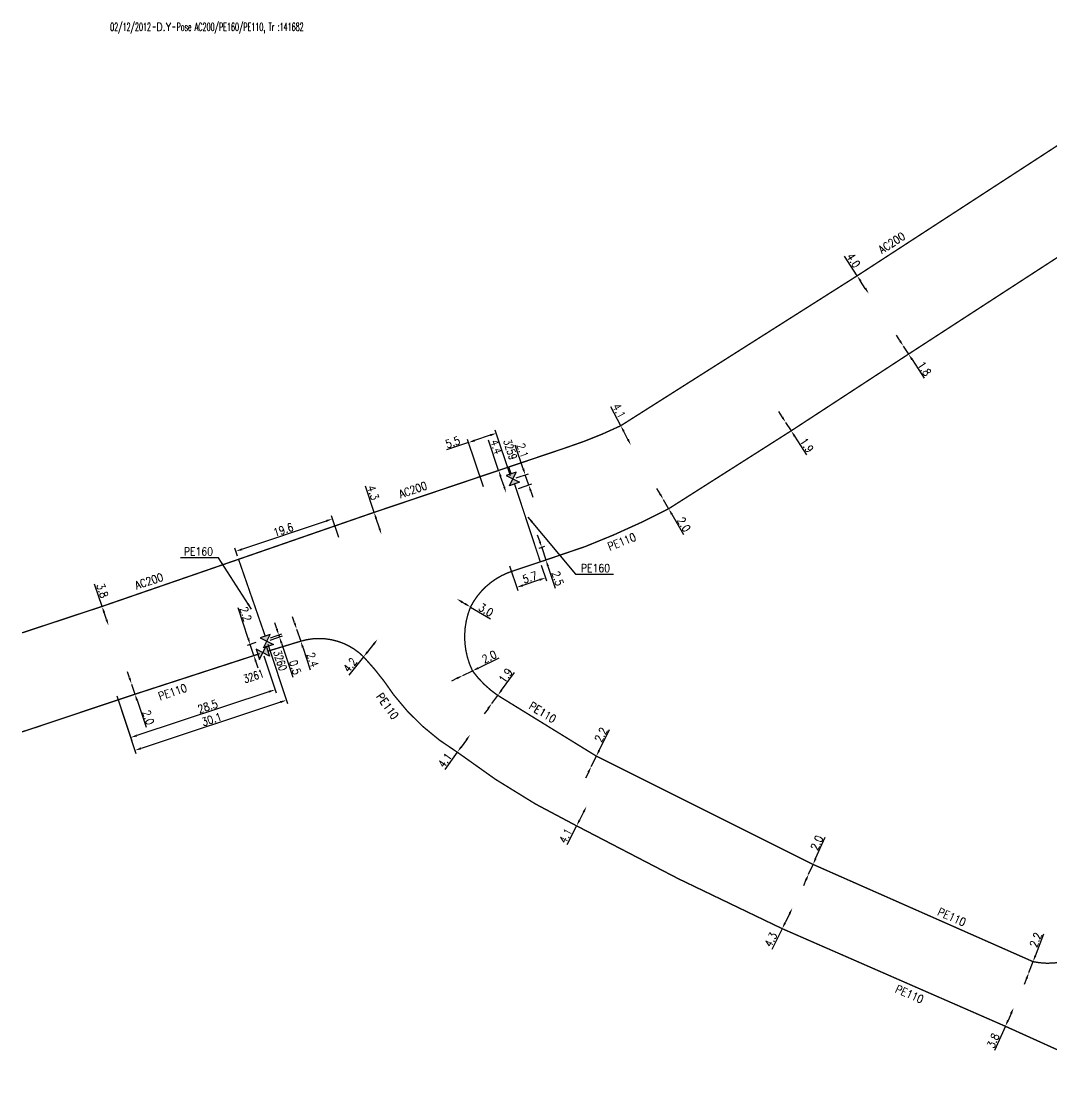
# Model space of a CAD drawing. Header units: millimetres. Extents: x 133000 to 134000, y 130000 to 131000.
# Drawn here: x 132999.9 to 133192.9, y 130784.9 to 130985.4 of the extents above; entities that cross this region are included whole.
import ezdxf
from ezdxf.enums import TextEntityAlignment as Align

# ---------------------------------------------------------------- set-up
doc = ezdxf.new("R2010")
doc.units = ezdxf.units.MM
doc.header["$PDMODE"] = 34
doc.layers.get('0').update_dxf_attribs({"linetype": 'CONTINUOUS'})
doc.layers.get('Defpoints').update_dxf_attribs({"linetype": 'CONTINUOUS'})
for name, color, linetype in [('G_120', 4, 'CONTINUOUS'), ('G_300', 7, 'CONTINUOUS'), ('G_910', 7, 'CONTINUOUS')]:
    doc.layers.add(name, color=color, linetype=linetype)
doc.styles.add('G_ROMANS', font='ROMANS.SHX', dxfattribs={"width": 0.75})
doc.styles.get("Standard").update_dxf_attribs({"font": 'romans.shx', "width": 0.85})
doc.linetypes.add('G_typB_AP', pattern='A,5,-0.3,["o",Standard,S=1.5,R=0,X=0,Y=-0.5],-1.65', length=6.95)
doc.linetypes.add('G_typB_PE', pattern='A,5,-0.3,["o",Standard,S=1.5,R=0,X=0,Y=-0.5],-1.65', length=6.95)
doc.dimstyles.get("Standard").update_dxf_attribs({"dimtxt": 1.5, "dimasz": 1.2, "dimexe": 0.625, "dimexo": 0.625, "dimgap": 0.25, "dimtad": 1, "dimdec": 1, "dimzin": 0, "dimdsep": 46, "dimtxsty": 'Standard', "dimcen": -0.5, "dimadec": 0, "dimazin": 0, "dimtfac": 1, "dimtdec": 1, "dimtmove": 0, "dimatfit": 3, "dimfxl": 0, "dimtolj": 1, "dimtzin": 0, "dimarcsym": 0})

# ---------------------------------------------------------------- blocks, each defined once
blk = doc.blocks.new('*D36')
at = {"layer": 'Defpoints', "color": 0, "linetype": 'Continuous', "transparency": 16777216}
for p in [(133189.46, 130809.24), (133188.67, 130807.19), (133188.67, 130807.19)]:
    blk.add_point(p, dxfattribs=at)
at = {"layer": 'G_120', "color": 0, "linetype": 'Continuous', "lineweight": -2, "transparency": 16777216}
for p, q in [((133189.89, 130810.36), (133191.46, 130814.44)), ((133188.67, 130807.19), (133189.46, 130809.24)), ((133188.24, 130806.07), (133187.81, 130804.95))]:
    blk.add_line(p, q, dxfattribs=at)
at = {"layer": 'G_120', "color": 0, "linetype": 'Continuous', "transparency": 16777216}
for points in [[(133189.71, 130810.43), (133190.08, 130810.29), (133189.46, 130809.24)], [(133188.06, 130806.14), (133188.43, 130806), (133188.67, 130807.19)]]:
    blk.add_solid(points, dxfattribs=at)
at = {"layer": 'G_120', "color": 0, "linetype": 'Continuous', "transparency": 16777216, "insert": (133189.96, 130813.32), "char_height": 1.5, "attachment_point": 5, "rotation": 68.9928}
blk.add_mtext('\\A1;2.2', dxfattribs=at)
blk = doc.blocks.new('*D38')
at = {"layer": 'Defpoints', "color": 0, "linetype": 'Continuous', "transparency": 16777216}
for p in [(133185.83, 130800.6), (133185.83, 130800.6), (133184.28, 130797.13)]:
    blk.add_point(p, dxfattribs=at)
at = {"layer": 'G_120', "color": 0, "linetype": 'Continuous', "lineweight": -2, "transparency": 16777216}
for p, q in [((133185.34, 130799.5), (133184.77, 130798.23)), ((133184.28, 130797.13), (133182.25, 130792.59))]:
    blk.add_line(p, q, dxfattribs=at)
at = {"layer": 'G_120', "color": 0, "linetype": 'Continuous', "transparency": 16777216}
for points in [[(133185.15, 130799.59), (133185.52, 130799.42), (133185.83, 130800.6)], [(133184.58, 130798.31), (133184.95, 130798.15), (133184.28, 130797.13)]]:
    blk.add_solid(points, dxfattribs=at)
at = {"layer": 'G_120', "color": 0, "linetype": 'Continuous', "transparency": 16777216, "insert": (133181.98, 130794.44), "char_height": 1.5, "attachment_point": 5, "rotation": 65.9313}
blk.add_mtext('\\A1;3.8', dxfattribs=at)
blk = doc.blocks.new('*D39')
at = {"layer": 'Defpoints', "color": 0, "linetype": 'Continuous', "transparency": 16777216}
for p in [(133147.41, 130825.64), (133147.41, 130825.64), (133148.23, 130827.46)]:
    blk.add_point(p, dxfattribs=at)
at = {"layer": 'G_120', "color": 0, "linetype": 'Continuous', "lineweight": -2, "transparency": 16777216}
for p, q in [((133148.72, 130828.56), (133150.51, 130832.55)), ((133147.41, 130825.64), (133148.23, 130827.46)), ((133146.91, 130824.54), (133146.42, 130823.45))]:
    blk.add_line(p, q, dxfattribs=at)
at = {"layer": 'G_120', "color": 0, "linetype": 'Continuous', "transparency": 16777216}
for points in [[(133148.53, 130828.64), (133148.9, 130828.48), (133148.23, 130827.46)], [(133146.73, 130824.63), (133147.1, 130824.46), (133147.41, 130825.64)]]:
    blk.add_solid(points, dxfattribs=at)
at = {"layer": 'G_120', "color": 0, "linetype": 'Continuous', "transparency": 16777216, "insert": (133148.95, 130831.51), "char_height": 1.5, "attachment_point": 5, "rotation": 65.819}
blk.add_mtext('\\A1;2.0', dxfattribs=at)
blk = doc.blocks.new('*D40')
at = {"layer": 'Defpoints', "color": 0, "linetype": 'Continuous', "transparency": 16777216}
for p in [(133144.35, 130819.28), (133144.35, 130819.28), (133142.45, 130815.42)]:
    blk.add_point(p, dxfattribs=at)
at = {"layer": 'G_120', "color": 0, "linetype": 'Continuous', "lineweight": -2, "transparency": 16777216}
for p, q in [((133143.82, 130818.2), (133142.98, 130816.5)), ((133142.45, 130815.42), (133140.51, 130811.5))]:
    blk.add_line(p, q, dxfattribs=at)
at = {"layer": 'G_120', "color": 0, "linetype": 'Continuous', "transparency": 16777216}
for points in [[(133143.64, 130818.29), (133144, 130818.11), (133144.35, 130819.28)], [(133142.8, 130816.59), (133143.16, 130816.41), (133142.45, 130815.42)]]:
    blk.add_solid(points, dxfattribs=at)
at = {"layer": 'G_120', "color": 0, "linetype": 'Continuous', "transparency": 16777216, "insert": (133140.32, 130813.37), "char_height": 1.5, "attachment_point": 5, "rotation": 63.7233}
blk.add_mtext('\\A1;4.3', dxfattribs=at)
blk = doc.blocks.new('*D41')
at = {"layer": 'Defpoints', "color": 0, "linetype": 'Continuous', "transparency": 16777216}
for p in [(133107.62, 130847.75), (133106.65, 130845.78), (133106.65, 130845.78)]:
    blk.add_point(p, dxfattribs=at)
at = {"layer": 'G_120', "color": 0, "linetype": 'Continuous', "lineweight": -2, "transparency": 16777216}
for p, q in [((133108.15, 130848.83), (133110.09, 130852.75)), ((133106.65, 130845.78), (133107.62, 130847.75)), ((133106.12, 130844.7), (133105.59, 130843.62))]:
    blk.add_line(p, q, dxfattribs=at)
at = {"layer": 'G_120', "color": 0, "linetype": 'Continuous', "transparency": 16777216}
for points in [[(133107.97, 130848.91), (133108.33, 130848.74), (133107.62, 130847.75)], [(133105.94, 130844.79), (133106.3, 130844.61), (133106.65, 130845.78)]]:
    blk.add_solid(points, dxfattribs=at)
at = {"layer": 'G_120', "color": 0, "linetype": 'Continuous', "transparency": 16777216, "insert": (133108.49, 130851.77), "char_height": 1.5, "attachment_point": 5, "rotation": 63.7389}
blk.add_mtext('\\A1;2.2', dxfattribs=at)
blk = doc.blocks.new('*D42')
at = {"layer": 'Defpoints', "color": 0, "linetype": 'Continuous', "transparency": 16777216}
for p in [(133105.78, 130838.34), (133105.78, 130838.34), (133103.93, 130834.68)]:
    blk.add_point(p, dxfattribs=at)
at = {"layer": 'G_120', "color": 0, "linetype": 'Continuous', "lineweight": -2, "transparency": 16777216}
for p, q in [((133105.24, 130837.27), (133104.47, 130835.75)), ((133103.93, 130834.68), (133102.12, 130831.11))]:
    blk.add_line(p, q, dxfattribs=at)
at = {"layer": 'G_120', "color": 0, "linetype": 'Continuous', "transparency": 16777216}
for points in [[(133105.06, 130837.36), (133105.42, 130837.18), (133105.78, 130838.34)], [(133104.29, 130835.84), (133104.65, 130835.66), (133103.93, 130834.68)]]:
    blk.add_solid(points, dxfattribs=at)
at = {"layer": 'G_120', "color": 0, "linetype": 'Continuous', "transparency": 16777216, "insert": (133101.86, 130832.81), "char_height": 1.5, "attachment_point": 5, "rotation": 63.1127}
blk.add_mtext('\\A1;4.1', dxfattribs=at)
blk = doc.blocks.new('*D43')
at = {"layer": 'Defpoints', "color": 0, "linetype": 'Continuous', "transparency": 16777216}
for p in [(133083.99, 130851.79), (133083.99, 130851.79), (133081.57, 130848.48)]:
    blk.add_point(p, dxfattribs=at)
at = {"layer": 'G_120', "color": 0, "linetype": 'Continuous', "lineweight": -2, "transparency": 16777216}
for p, q in [((133083.28, 130850.82), (133082.28, 130849.45)), ((133081.57, 130848.48), (133079.21, 130845.24))]:
    blk.add_line(p, q, dxfattribs=at)
at = {"layer": 'G_120', "color": 0, "linetype": 'Continuous', "transparency": 16777216}
for points in [[(133083.12, 130850.94), (133083.44, 130850.7), (133083.99, 130851.79)], [(133082.12, 130849.56), (133082.44, 130849.33), (133081.57, 130848.48)]]:
    blk.add_solid(points, dxfattribs=at)
at = {"layer": 'G_120', "color": 0, "linetype": 'Continuous', "transparency": 16777216, "insert": (133079.23, 130846.96), "char_height": 1.5, "attachment_point": 5, "rotation": 53.9509}
blk.add_mtext('\\A1;4.1', dxfattribs=at)
blk = doc.blocks.new('*D44')
at = {"layer": 'Defpoints', "color": 0, "linetype": 'Continuous', "transparency": 16777216}
for p in [(133088.02, 130857.6), (133088.02, 130857.6), (133089.15, 130859.13)]:
    blk.add_point(p, dxfattribs=at)
at = {"layer": 'G_120', "color": 0, "linetype": 'Continuous', "lineweight": -2, "transparency": 16777216}
for p, q in [((133089.85, 130860.1), (133092.29, 130863.43)), ((133088.02, 130857.6), (133089.15, 130859.13)), ((133087.32, 130856.63), (133086.61, 130855.66))]:
    blk.add_line(p, q, dxfattribs=at)
at = {"layer": 'G_120', "color": 0, "linetype": 'Continuous', "transparency": 16777216}
for points in [[(133089.69, 130860.22), (133090.01, 130859.98), (133089.15, 130859.13)], [(133087.16, 130856.75), (133087.48, 130856.51), (133088.02, 130857.6)]]:
    blk.add_solid(points, dxfattribs=at)
at = {"layer": 'G_120', "color": 0, "linetype": 'Continuous', "transparency": 16777216, "insert": (133090.62, 130862.84), "char_height": 1.5, "attachment_point": 5, "rotation": 53.85}
blk.add_mtext('\\A1;1.9', dxfattribs=at)
blk = doc.blocks.new('*D45')
at = {"layer": 'Defpoints', "color": 0, "linetype": 'Continuous', "transparency": 16777216}
for p in [(133084.41, 130863.73), (133082.61, 130862.86), (133082.61, 130862.86)]:
    blk.add_point(p, dxfattribs=at)
at = {"layer": 'G_120', "color": 0, "linetype": 'Continuous', "lineweight": -2, "transparency": 16777216}
for p, q in [((133085.49, 130864.25), (133089.42, 130866.16)), ((133082.61, 130862.86), (133084.41, 130863.73)), ((133081.53, 130862.33), (133080.45, 130861.81))]:
    blk.add_line(p, q, dxfattribs=at)
at = {"layer": 'G_120', "color": 0, "linetype": 'Continuous', "transparency": 16777216}
for points in [[(133085.4, 130864.43), (133085.57, 130864.07), (133084.41, 130863.73)], [(133081.44, 130862.51), (133081.61, 130862.15), (133082.61, 130862.86)]]:
    blk.add_solid(points, dxfattribs=at)
at = {"layer": 'G_120', "color": 0, "linetype": 'Continuous', "transparency": 16777216, "insert": (133087.56, 130866.37), "char_height": 1.5, "attachment_point": 5, "rotation": 25.8434}
blk.add_mtext('\\A1;2.0', dxfattribs=at)
blk = doc.blocks.new('*D46')
at = {"layer": 'Defpoints', "color": 0, "linetype": 'Continuous', "transparency": 16777216}
for p in [(133081.46, 130877.22), (133081.46, 130877.22), (133084.04, 130875.69)]:
    blk.add_point(p, dxfattribs=at)
at = {"layer": 'G_120', "color": 0, "linetype": 'Continuous', "lineweight": -2, "transparency": 16777216}
for p, q in [((133082.49, 130876.61), (133083.01, 130876.3)), ((133084.04, 130875.69), (133087.8, 130873.46))]:
    blk.add_line(p, q, dxfattribs=at)
at = {"layer": 'G_120', "color": 0, "linetype": 'Continuous', "transparency": 16777216}
for points in [[(133082.59, 130876.78), (133082.39, 130876.43), (133081.46, 130877.22)], [(133083.11, 130876.47), (133082.9, 130876.13), (133084.04, 130875.69)]]:
    blk.add_solid(points, dxfattribs=at)
at = {"layer": 'G_120', "color": 0, "linetype": 'Continuous', "transparency": 16777216, "insert": (133086.94, 130875.13), "char_height": 1.5, "attachment_point": 5, "rotation": 329.3112}
blk.add_mtext('\\A1;3.0', dxfattribs=at)
blk = doc.blocks.new('*D47')
at = {"layer": 'Defpoints', "color": 0, "linetype": 'Continuous', "transparency": 16777216}
for p in [(133066.62, 130869.64), (133066.62, 130869.64), (133064, 130866.36)]:
    blk.add_point(p, dxfattribs=at)
at = {"layer": 'G_120', "color": 0, "linetype": 'Continuous', "lineweight": -2, "transparency": 16777216}
for p, q in [((133065.87, 130868.7), (133064.75, 130867.3)), ((133064, 130866.36), (133061.26, 130862.95))]:
    blk.add_line(p, q, dxfattribs=at)
at = {"layer": 'G_120', "color": 0, "linetype": 'Continuous', "transparency": 16777216}
for points in [[(133065.72, 130868.83), (133066.03, 130868.58), (133066.62, 130869.64)], [(133064.59, 130867.43), (133064.9, 130867.17), (133064, 130866.36)]]:
    blk.add_solid(points, dxfattribs=at)
at = {"layer": 'G_120', "color": 0, "linetype": 'Continuous', "transparency": 16777216, "insert": (133061.47, 130864.82), "char_height": 1.5, "attachment_point": 5, "rotation": 51.2815}
blk.add_mtext('\\A1;4.2', dxfattribs=at)
blk = doc.blocks.new('*D48')
at = {"layer": 'Defpoints', "color": 0, "linetype": 'Continuous', "transparency": 16777216}
for p in [(133091.16, 130883.99), (133097.12, 130884.15), (133092.7, 130879.36)]:
    blk.add_point(p, dxfattribs=at)
at = {"layer": 'G_120', "color": 0, "linetype": 'Continuous', "lineweight": -2, "transparency": 16777216}
for p, q in [((133091.36, 130883.4), (133092.9, 130878.77)), ((133097.31, 130883.56), (133098.31, 130880.57)), ((133096.97, 130880.78), (133093.84, 130879.74))]:
    blk.add_line(p, q, dxfattribs=at)
at = {"layer": 'G_120', "color": 0, "linetype": 'Continuous', "transparency": 16777216}
for points in [[(133093.78, 130879.93), (133093.91, 130879.55), (133092.7, 130879.36)], [(133096.91, 130880.97), (133097.04, 130880.59), (133098.11, 130881.16)]]:
    blk.add_solid(points, dxfattribs=at)
at = {"layer": 'G_120', "color": 0, "linetype": 'Continuous', "transparency": 16777216, "insert": (133095.16, 130881.23), "char_height": 1.5, "attachment_point": 5, "rotation": 18.432}
blk.add_mtext('\\A1;5.7', dxfattribs=at)
blk = doc.blocks.new('*D49')
at = {"layer": 'Defpoints', "color": 0, "linetype": 'Continuous', "transparency": 16777216}
for p in [(133096.33, 130886.52), (133097.38, 130886.87), (133097.12, 130884.15)]:
    blk.add_point(p, dxfattribs=at)
at = {"layer": 'G_120', "color": 0, "linetype": 'Continuous', "lineweight": -2, "transparency": 16777216}
for p, q in [((133097, 130888.01), (133096.62, 130889.15)), ((133096.92, 130886.72), (133097.97, 130887.07)), ((133097.38, 130886.87), (133098.17, 130884.5)), ((133097.71, 130884.35), (133098.76, 130884.7)), ((133098.55, 130883.36), (133099.93, 130879.22))]:
    blk.add_line(p, q, dxfattribs=at)
at = {"layer": 'G_120', "color": 0, "linetype": 'Continuous', "transparency": 16777216}
for points in [[(133097.19, 130888.08), (133096.81, 130887.95), (133097.38, 130886.87)], [(133098.74, 130883.43), (133098.36, 130883.3), (133098.17, 130884.5)]]:
    blk.add_solid(points, dxfattribs=at)
at = {"layer": 'G_120', "color": 0, "linetype": 'Continuous', "transparency": 16777216, "insert": (133100.38, 130881.04), "char_height": 1.5, "attachment_point": 5, "rotation": 288.432}
blk.add_mtext('\\A1;2.5', dxfattribs=at)
blk = doc.blocks.new('*D50')
at = {"layer": 'Defpoints', "color": 0, "linetype": 'Continuous', "transparency": 16777216}
for p in [(133083.67, 130906.5), (133091.76, 130899.68), (133086.66, 130897.6)]:
    blk.add_point(p, dxfattribs=at)
at = {"layer": 'G_300', "color": 0, "linetype": 'Continuous', "lineweight": -2, "transparency": 16777216}
for p, q in [((133087.74, 130907.87), (133084.81, 130906.89)), ((133091.56, 130900.28), (133088.68, 130908.85)), ((133083.67, 130906.5), (133079.52, 130905.11)), ((133086.46, 130898.2), (133083.47, 130907.1))]:
    blk.add_line(p, q, dxfattribs=at)
at = {"layer": 'G_300', "color": 0, "linetype": 'Continuous', "transparency": 16777216}
for points in [[(133087.68, 130908.06), (133087.81, 130907.68), (133088.88, 130908.26)], [(133084.74, 130907.08), (133084.87, 130906.7), (133083.67, 130906.5)]]:
    blk.add_solid(points, dxfattribs=at)
at = {"layer": 'G_300', "color": 0, "linetype": 'Continuous', "transparency": 16777216, "insert": (133080.71, 130906.56), "char_height": 1.5, "attachment_point": 5, "rotation": 18.5803}
blk.add_mtext('\\A1;5.5', dxfattribs=at)
blk = doc.blocks.new('*D51')
at = {"layer": 'Defpoints', "color": 0, "linetype": 'Continuous', "transparency": 16777216}
for p in [(133091.2, 130901.92), (133090.71, 130897.11), (133090.71, 130897.11)]:
    blk.add_point(p, dxfattribs=at)
at = {"layer": 'G_120', "color": 0, "linetype": 'Continuous', "lineweight": -2, "transparency": 16777216}
for p, q in [((133089.31, 130901.29), (133087.42, 130906.92)), ((133090.61, 130901.72), (133088.72, 130901.09)), ((133090.33, 130898.25), (133089.69, 130900.15))]:
    blk.add_line(p, q, dxfattribs=at)
at = {"layer": 'G_120', "color": 0, "linetype": 'Continuous', "transparency": 16777216}
for points in [[(133089.88, 130900.21), (133089.5, 130900.08), (133089.31, 130901.29)], [(133090.52, 130898.32), (133090.14, 130898.19), (133090.71, 130897.11)]]:
    blk.add_solid(points, dxfattribs=at)
at = {"layer": 'G_120', "color": 0, "linetype": 'Continuous', "transparency": 16777216, "insert": (133088.88, 130905.71), "char_height": 1.5, "attachment_point": 5, "rotation": 288.5803}
blk.add_mtext('\\A1;4.4', dxfattribs=at)
blk = doc.blocks.new('*D52')
at = {"layer": 'Defpoints', "color": 0, "linetype": 'Continuous', "transparency": 16777216}
for p in [(133091.98, 130899.68), (133094.95, 130898.54), (133092.43, 130897.69)]:
    blk.add_point(p, dxfattribs=at)
at = {"layer": 'G_300', "color": 0, "linetype": 'Continuous', "lineweight": -2, "transparency": 16777216}
for p, q in [((133093.92, 130901.6), (133092.43, 130906.03)), ((133092.57, 130899.88), (133094.9, 130900.66)), ((133094.95, 130898.54), (133094.3, 130900.46)), ((133093.02, 130897.89), (133095.54, 130898.74)), ((133095.33, 130897.4), (133095.71, 130896.26))]:
    blk.add_line(p, q, dxfattribs=at)
at = {"layer": 'G_300', "color": 0, "linetype": 'Continuous', "transparency": 16777216}
for points in [[(133094.11, 130901.66), (133093.73, 130901.53), (133094.3, 130900.46)], [(133095.52, 130897.46), (133095.14, 130897.34), (133094.95, 130898.54)]]:
    blk.add_solid(points, dxfattribs=at)
at = {"layer": 'G_300', "color": 0, "linetype": 'Continuous', "transparency": 16777216, "insert": (133093.82, 130905.02), "char_height": 1.5, "attachment_point": 5, "rotation": 288.5803}
blk.add_mtext('\\A1;2.1', dxfattribs=at)
blk = doc.blocks.new('*D53')
at = {"layer": 'Defpoints', "color": 0, "linetype": 'Continuous', "transparency": 16777216}
for p in [(133120.17, 130895.83), (133120.17, 130895.83), (133121.17, 130894.1)]:
    blk.add_point(p, dxfattribs=at)
at = {"layer": 'G_120', "color": 0, "linetype": 'Continuous', "lineweight": -2, "transparency": 16777216}
for p, q in [((133119.57, 130896.87), (133118.97, 130897.91)), ((133120.17, 130895.83), (133121.17, 130894.1)), ((133121.77, 130893.06), (133123.96, 130889.28))]:
    blk.add_line(p, q, dxfattribs=at)
at = {"layer": 'G_120', "color": 0, "linetype": 'Continuous', "transparency": 16777216}
for points in [[(133119.74, 130896.97), (133119.4, 130896.77), (133120.17, 130895.83)], [(133121.95, 130893.16), (133121.6, 130892.96), (133121.17, 130894.1)]]:
    blk.add_solid(points, dxfattribs=at)
at = {"layer": 'G_120', "color": 0, "linetype": 'Continuous', "transparency": 16777216, "insert": (133124.03, 130891.15), "char_height": 1.5, "attachment_point": 5, "rotation": 300.0434}
blk.add_mtext('\\A1;2.0', dxfattribs=at)
blk = doc.blocks.new('*D54')
at = {"layer": 'Defpoints', "color": 0, "linetype": 'Continuous', "transparency": 16777216}
for p in [(133112.2, 130909.66), (133114.09, 130906.02), (133114.09, 130906.02)]:
    blk.add_point(p, dxfattribs=at)
at = {"layer": 'G_120', "color": 0, "linetype": 'Continuous', "lineweight": -2, "transparency": 16777216}
for p, q in [((133112.2, 130909.66), (133110.35, 130913.22)), ((133113.54, 130907.09), (133112.75, 130908.6))]:
    blk.add_line(p, q, dxfattribs=at)
at = {"layer": 'G_120', "color": 0, "linetype": 'Continuous', "transparency": 16777216}
for points in [[(133112.93, 130908.69), (133112.58, 130908.51), (133112.2, 130909.66)], [(133113.72, 130907.18), (133113.36, 130907), (133114.09, 130906.02)]]:
    blk.add_solid(points, dxfattribs=at)
at = {"layer": 'G_120', "color": 0, "linetype": 'Continuous', "transparency": 16777216, "insert": (133111.89, 130912.43), "char_height": 1.5, "attachment_point": 5, "rotation": 297.4645}
blk.add_mtext('\\A1;4.1', dxfattribs=at)
blk = doc.blocks.new('*D55')
at = {"layer": 'Defpoints', "color": 0, "linetype": 'Continuous', "transparency": 16777216}
for p in [(133143.1, 130910.29), (133143.1, 130910.29), (133144.13, 130908.7)]:
    blk.add_point(p, dxfattribs=at)
at = {"layer": 'G_120', "color": 0, "linetype": 'Continuous', "lineweight": -2, "transparency": 16777216}
for p, q in [((133142.44, 130911.3), (133141.79, 130912.3)), ((133143.1, 130910.29), (133144.13, 130908.7)), ((133144.78, 130907.69), (133147.03, 130904.23))]:
    blk.add_line(p, q, dxfattribs=at)
at = {"layer": 'G_120', "color": 0, "linetype": 'Continuous', "transparency": 16777216}
for points in [[(133142.61, 130911.41), (133142.28, 130911.19), (133143.1, 130910.29)], [(133144.95, 130907.8), (133144.62, 130907.58), (133144.13, 130908.7)]]:
    blk.add_solid(points, dxfattribs=at)
at = {"layer": 'G_120', "color": 0, "linetype": 'Continuous', "transparency": 16777216, "insert": (133147.07, 130906), "char_height": 1.5, "attachment_point": 5, "rotation": 302.9527}
blk.add_mtext('\\A1;1.9', dxfattribs=at)
blk = doc.blocks.new('*D56')
at = {"layer": 'Defpoints', "color": 0, "linetype": 'Continuous', "transparency": 16777216}
for p in [(133165.15, 130924.59), (133165.15, 130924.59), (133166.13, 130923.08)]:
    blk.add_point(p, dxfattribs=at)
at = {"layer": 'G_120', "color": 0, "linetype": 'Continuous', "lineweight": -2, "transparency": 16777216}
for p, q in [((133164.5, 130925.6), (133163.85, 130926.6)), ((133165.15, 130924.59), (133166.13, 130923.08)), ((133166.79, 130922.07), (133169.06, 130918.56))]:
    blk.add_line(p, q, dxfattribs=at)
at = {"layer": 'G_120', "color": 0, "linetype": 'Continuous', "transparency": 16777216}
for points in [[(133164.67, 130925.7), (133164.33, 130925.49), (133165.15, 130924.59)], [(133166.95, 130922.18), (133166.62, 130921.96), (133166.13, 130923.08)]]:
    blk.add_solid(points, dxfattribs=at)
at = {"layer": 'G_120', "color": 0, "linetype": 'Continuous', "transparency": 16777216, "insert": (133169.09, 130920.35), "char_height": 1.5, "attachment_point": 5, "rotation": 302.9527}
blk.add_mtext('\\A1;1.8', dxfattribs=at)
blk = doc.blocks.new('*D69')
at = {"layer": 'Defpoints', "color": 0, "linetype": 'Continuous', "transparency": 16777216}
for p in [(133156.5, 130937.75), (133158.68, 130934.39), (133158.68, 130934.39)]:
    blk.add_point(p, dxfattribs=at)
at = {"layer": 'G_120', "color": 0, "linetype": 'Continuous', "lineweight": -2, "transparency": 16777216}
for p, q in [((133156.5, 130937.75), (133154.13, 130941.42)), ((133158.02, 130935.4), (133157.15, 130936.74))]:
    blk.add_line(p, q, dxfattribs=at)
at = {"layer": 'G_120', "color": 0, "linetype": 'Continuous', "transparency": 16777216}
for points in [[(133157.32, 130936.85), (133156.99, 130936.63), (133156.5, 130937.75)], [(133158.19, 130935.51), (133157.86, 130935.29), (133158.68, 130934.39)]]:
    blk.add_solid(points, dxfattribs=at)
at = {"layer": 'G_120', "color": 0, "linetype": 'Continuous', "transparency": 16777216, "insert": (133155.83, 130940.63), "char_height": 1.5, "attachment_point": 5, "rotation": 302.9186}
blk.add_mtext('\\A1;4.0', dxfattribs=at)
blk = doc.blocks.new('*D72')
at = {"layer": 'Defpoints', "color": 0, "linetype": 'Continuous', "transparency": 16777216}
for p in [(133014.99, 130875.8), (133016.2, 130872.2), (133016.2, 130872.2)]:
    blk.add_point(p, dxfattribs=at)
at = {"layer": 'G_120', "color": 0, "linetype": 'Continuous', "lineweight": -2, "transparency": 16777216}
for p, q in [((133014.99, 130875.8), (133013.6, 130879.95)), ((133015.82, 130873.34), (133015.37, 130874.67))]:
    blk.add_line(p, q, dxfattribs=at)
at = {"layer": 'G_120', "color": 0, "linetype": 'Continuous', "transparency": 16777216}
for points in [[(133015.56, 130874.73), (133015.18, 130874.6), (133014.99, 130875.8)], [(133016.01, 130873.4), (133015.63, 130873.28), (133016.2, 130872.2)]]:
    blk.add_solid(points, dxfattribs=at)
at = {"layer": 'G_120', "color": 0, "linetype": 'Continuous', "transparency": 16777216, "insert": (133015.05, 130878.76), "char_height": 1.5, "attachment_point": 5, "rotation": 288.5651}
blk.add_mtext('\\A1;3.8', dxfattribs=at)
blk = doc.blocks.new('*D73')
at = {"layer": 'Defpoints', "color": 0, "linetype": 'Continuous', "transparency": 16777216}
for p in [(133045.11, 130867.13), (133017.56, 130859.65), (133020.35, 130851.23)]:
    blk.add_point(p, dxfattribs=at)
at = {"layer": 'G_300', "color": 0, "linetype": 'Continuous', "lineweight": -2, "transparency": 16777216}
for p, q in [((133045.31, 130866.53), (133047.6, 130859.6)), ((133046.27, 130859.82), (133021.49, 130851.6)), ((133017.76, 130859.05), (133020.55, 130850.63))]:
    blk.add_line(p, q, dxfattribs=at)
at = {"layer": 'G_300', "color": 0, "linetype": 'Continuous', "transparency": 16777216}
for points in [[(133046.21, 130860.01), (133046.33, 130859.63), (133047.41, 130860.19)], [(133021.43, 130851.79), (133021.56, 130851.42), (133020.35, 130851.23)]]:
    blk.add_solid(points, dxfattribs=at)
at = {"layer": 'G_300', "color": 0, "linetype": 'Continuous', "transparency": 16777216, "insert": (133034.79, 130857.06), "char_height": 1.5, "attachment_point": 5, "rotation": 18.3381}
blk.add_mtext('\\A1;28.5', dxfattribs=at)
blk = doc.blocks.new('*D74')
at = {"layer": 'Defpoints', "color": 0, "linetype": 'Continuous', "transparency": 16777216}
for p in [(133045.88, 130869.3), (133017.56, 130859.65), (133021.15, 130848.82)]:
    blk.add_point(p, dxfattribs=at)
at = {"layer": 'G_300', "color": 0, "linetype": 'Continuous', "lineweight": -2, "transparency": 16777216}
for p, q in [((133046.08, 130868.71), (133049.74, 130857.64)), ((133017.76, 130859.05), (133021.35, 130848.23)), ((133048.41, 130857.86), (133022.29, 130849.2))]:
    blk.add_line(p, q, dxfattribs=at)
at = {"layer": 'G_300', "color": 0, "linetype": 'Continuous', "transparency": 16777216}
for points in [[(133048.34, 130858.05), (133048.47, 130857.67), (133049.55, 130858.24)], [(133022.23, 130849.39), (133022.35, 130849.01), (133021.15, 130848.82)]]:
    blk.add_solid(points, dxfattribs=at)
at = {"layer": 'G_300', "color": 0, "linetype": 'Continuous', "transparency": 16777216, "insert": (133035.52, 130854.64), "char_height": 1.5, "attachment_point": 5, "rotation": 18.3381}
blk.add_mtext('\\A1;30.1', dxfattribs=at)
blk = doc.blocks.new('*D75')
at = {"layer": 'Defpoints', "color": 0, "linetype": 'Continuous', "transparency": 16777216}
for p in [(133020.52, 130861.25), (133020.52, 130861.25), (133021.16, 130859.35)]:
    blk.add_point(p, dxfattribs=at)
at = {"layer": 'G_120', "color": 0, "linetype": 'Continuous', "lineweight": -2, "transparency": 16777216}
for p, q in [((133020.14, 130862.39), (133019.76, 130863.53)), ((133020.52, 130861.25), (133021.16, 130859.35)), ((133021.54, 130858.22), (133023.23, 130853.16))]:
    blk.add_line(p, q, dxfattribs=at)
at = {"layer": 'G_120', "color": 0, "linetype": 'Continuous', "transparency": 16777216}
for points in [[(133020.33, 130862.45), (133019.95, 130862.33), (133020.52, 130861.25)], [(133021.73, 130858.28), (133021.35, 130858.15), (133021.16, 130859.35)]]:
    blk.add_solid(points, dxfattribs=at)
at = {"layer": 'G_120', "color": 0, "linetype": 'Continuous', "transparency": 16777216, "insert": (133023.67, 130854.99), "char_height": 1.5, "attachment_point": 5, "rotation": 288.4944}
blk.add_mtext('\\A1;2.0', dxfattribs=at)
blk = doc.blocks.new('*D76')
at = {"layer": 'Defpoints', "color": 0, "linetype": 'Continuous', "transparency": 16777216}
for p in [(133042.75, 130868.66), (133044.42, 130869.22), (133045.11, 130867.13)]:
    blk.add_point(p, dxfattribs=at)
at = {"layer": 'G_300', "color": 0, "linetype": 'Continuous', "lineweight": -2, "transparency": 16777216}
for p, q in [((133042.37, 130869.8), (133040.47, 130875.56)), ((133043.82, 130869.02), (133042.16, 130868.47)), ((133043.44, 130866.58), (133042.75, 130868.66)), ((133044.52, 130866.93), (133042.85, 130866.38)), ((133043.82, 130865.44), (133044.2, 130864.3))]:
    blk.add_line(p, q, dxfattribs=at)
at = {"layer": 'G_300', "color": 0, "linetype": 'Continuous', "transparency": 16777216}
for points in [[(133042.56, 130869.87), (133042.19, 130869.74), (133042.75, 130868.66)], [(133044.01, 130865.5), (133043.63, 130865.37), (133043.44, 130866.58)]]:
    blk.add_solid(points, dxfattribs=at)
at = {"layer": 'G_300', "color": 0, "linetype": 'Continuous', "transparency": 16777216, "insert": (133041.91, 130874.37), "char_height": 1.5, "attachment_point": 5, "rotation": 288.3381}
blk.add_mtext('\\A1;2.2', dxfattribs=at)
blk = doc.blocks.new('*D77')
at = {"layer": 'Defpoints', "color": 0, "linetype": 'Continuous', "transparency": 16777216}
for p in [(133045.94, 130869.72), (133048.11, 130870.44), (133045.88, 130869.3)]:
    blk.add_point(p, dxfattribs=at)
at = {"layer": 'G_300', "color": 0, "linetype": 'Continuous', "lineweight": -2, "transparency": 16777216}
for p, q in [((133047.73, 130871.58), (133047.36, 130872.72)), ((133046.47, 130869.5), (133048.82, 130870.28)), ((133046.53, 130869.92), (133048.7, 130870.64)), ((133048.11, 130870.44), (133048.23, 130870.08)), ((133048.61, 130868.94), (133050.72, 130862.57))]:
    blk.add_line(p, q, dxfattribs=at)
at = {"layer": 'G_300', "color": 0, "linetype": 'Continuous', "transparency": 16777216}
for points in [[(133047.92, 130871.64), (133047.54, 130871.52), (133048.11, 130870.44)], [(133048.8, 130869), (133048.42, 130868.88), (133048.23, 130870.08)]]:
    blk.add_solid(points, dxfattribs=at)
at = {"layer": 'G_300', "color": 0, "linetype": 'Continuous', "transparency": 16777216, "insert": (133051.17, 130864.39), "char_height": 1.5, "attachment_point": 5, "rotation": 288.3381}
blk.add_mtext('\\A1;0.5', dxfattribs=at)
blk = doc.blocks.new('*D78')
at = {"layer": 'Defpoints', "color": 0, "linetype": 'Continuous', "transparency": 16777216}
for p in [(133051.46, 130871.56), (133051.46, 130871.56), (133052.22, 130869.28)]:
    blk.add_point(p, dxfattribs=at)
at = {"layer": 'G_120', "color": 0, "linetype": 'Continuous', "lineweight": -2, "transparency": 16777216}
for p, q in [((133051.07, 130872.7), (133050.69, 130873.83)), ((133051.46, 130871.56), (133052.22, 130869.28)), ((133052.6, 130868.14), (133054.01, 130863.94))]:
    blk.add_line(p, q, dxfattribs=at)
at = {"layer": 'G_120', "color": 0, "linetype": 'Continuous', "transparency": 16777216}
for points in [[(133051.26, 130872.76), (133050.88, 130872.63), (133051.46, 130871.56)], [(133052.79, 130868.21), (133052.41, 130868.08), (133052.22, 130869.28)]]:
    blk.add_solid(points, dxfattribs=at)
at = {"layer": 'G_120', "color": 0, "linetype": 'Continuous', "transparency": 16777216, "insert": (133054.44, 130865.79), "char_height": 1.5, "attachment_point": 5, "rotation": 288.5444}
blk.add_mtext('\\A1;2.4', dxfattribs=at)
blk = doc.blocks.new('*D79')
at = {"layer": 'Defpoints', "color": 0, "linetype": 'Continuous', "transparency": 16777216}
for p in [(133058.18, 130892.21), (133059.55, 130888.11), (133040.57, 130884.63)]:
    blk.add_point(p, dxfattribs=at)
at = {"layer": 'G_120', "color": 0, "linetype": 'Continuous', "lineweight": -2, "transparency": 16777216}
for p, q in [((133041.21, 130886.51), (133057.04, 130891.83)), ((133059.35, 130888.7), (133057.98, 130892.8)), ((133040.38, 130885.22), (133039.87, 130886.72))]:
    blk.add_line(p, q, dxfattribs=at)
at = {"layer": 'G_120', "color": 0, "linetype": 'Continuous', "transparency": 16777216}
for points in [[(133056.98, 130892.01), (133057.1, 130891.64), (133058.18, 130892.21)], [(133041.15, 130886.7), (133041.27, 130886.32), (133040.07, 130886.13)]]:
    blk.add_solid(points, dxfattribs=at)
at = {"layer": 'G_120', "color": 0, "linetype": 'Continuous', "transparency": 16777216, "insert": (133048.95, 130890.16), "char_height": 1.5, "attachment_point": 5, "rotation": 18.5651}
blk.add_mtext('\\A1;19.6', dxfattribs=at)
blk = doc.blocks.new('*D80')
at = {"layer": 'Defpoints', "color": 0, "linetype": 'Continuous', "transparency": 16777216}
for p in [(133065.73, 130893.34), (133067.34, 130889.32), (133067.34, 130889.32)]:
    blk.add_point(p, dxfattribs=at)
at = {"layer": 'G_120', "color": 0, "linetype": 'Continuous', "lineweight": -2, "transparency": 16777216}
for p, q in [((133065.97, 130893.42), (133064.34, 130898.31)), ((133066.32, 130893.54), (133066.56, 130893.62)), ((133066.96, 130890.45), (133066.35, 130892.29))]:
    blk.add_line(p, q, dxfattribs=at)
at = {"layer": 'G_120', "color": 0, "linetype": 'Continuous', "transparency": 16777216}
for points in [[(133066.54, 130892.35), (133066.16, 130892.22), (133065.97, 130893.42)], [(133067.15, 130890.52), (133066.77, 130890.39), (133067.34, 130889.32)]]:
    blk.add_solid(points, dxfattribs=at)
at = {"layer": 'G_120', "color": 0, "linetype": 'Continuous', "transparency": 16777216, "insert": (133065.79, 130897.12), "char_height": 1.5, "attachment_point": 5, "rotation": 288.4515}
blk.add_mtext('\\A1;4.3', dxfattribs=at)
blk = doc.blocks.new('G_300_04')
at = {"linetype": 'Continuous'}
h = blk.add_hatch(color=0, dxfattribs=at)
h.paths.add_polyline_path([(-1, 1), (-1, -1), (0, 0)])
h.paths.add_polyline_path([(1, 1), (0, 0), (1, -1)])
at = {"color": 0, "linetype": 'Continuous', "flags": 128}
blk.add_lwpolyline([(-1, -1), (1, 1), (1, -1), (-1, 1)], close=True, dxfattribs=at)
at = {"color": 0, "linetype": 'Continuous', "style": 'G_ROMANS', "width": 0.75}
blk.add_attdef('NUM', text='', height=1.5, dxfattribs=at).set_placement((0, 2.1), align=Align.MIDDLE_CENTER)
at = {"color": 0, "linetype": 'Continuous', "style": 'G_ROMANS', "width": 0.75, "flags": 3}
for tag, p in [('DEF_LEG', (0, -5)), ('DEF_COUP', (0, -7.5)), ('DEF_TYPE', (0, -10))]:
    blk.add_attdef(tag, text='', height=1.2, dxfattribs=at).set_placement(p, align=Align.MIDDLE)
blk = doc.blocks.new('GIS_MODF')
at = {"color": 0, "linetype": 'Continuous', "flags": 128}
for points in [[(-2.18, -0.01), (-1.68, -0.01)], [(1.52, -0.01), (2.02, -0.01)]]:
    blk.add_lwpolyline(points, dxfattribs=at)
at = {"color": 0, "linetype": 'Continuous', "width": 0.5}
blk.add_attdef('DATE', text='', height=1.5, dxfattribs=at).set_placement((-2.5, -0.8), align=Align.RIGHT)
at = {"color": 0, "linetype": 'Continuous', "width": 1.771291}
blk.add_attdef('USER', text='', height=1.5, dxfattribs=at).set_placement((-1.51, -0.8), (1.28, -0.8), align=Align.FIT)
at = {"color": 0, "linetype": 'Continuous', "width": 0.5}
blk.add_attdef('DESC', (2.29, -0.8), '', height=1.5, dxfattribs=at)

msp = doc.modelspace()

# ---------------------------------------------------------------- linework, layer by layer
at = {"layer": 'G_120', "linetype": 'G_typB_AP', "const_width": 0.25}
msp.add_lwpolyline([(133000, 130870.85), (133014.99, 130875.8), (133040.57, 130884.63), (133040.57, 130884.63), (133040.57, 130884.63), (133065.73, 130893.34), (133065.73, 130893.34), (133091.2, 130901.92), (133091.2, 130901.92), (133091.2, 130901.92), (133091.2, 130901.92), (133101.82, 130905.5, 0.033156), (133112.2, 130909.66), (133112.2, 130909.66), (133112.2, 130909.66), (133112.2, 130909.66), (133112.2, 130909.66), (133112.2, 130909.66), (133112.2, 130909.66), (133112.2, 130909.66), (133112.2, 130909.66), (133112.2, 130909.66), (133112.2, 130909.66), (133112.2, 130909.66), (133112.2, 130909.66), (133112.2, 130909.66), (133156.5, 130937.75), (133197.78, 130964.59)], format="xyb", dxfattribs=at)
at = {"layer": 'G_120', "linetype": 'G_typB_PE', "const_width": 0.25}
msp.add_lwpolyline([(133207.88, 130950.19), (133166.13, 130923.08), (133144.13, 130908.7), (133121.17, 130894.1, -0.027903), (133105.57, 130887.03), (133105.57, 130887.03), (133105.57, 130887.03), (133105.57, 130887.03), (133097.12, 130884.15), (133097.12, 130884.15), (133092.08, 130882.47, 0.202972), (133084.04, 130875.69, 0.213583), (133084.41, 130863.73, 0.086316), (133089.15, 130859.13), (133107.62, 130847.75), (133107.62, 130847.75), (133107.62, 130847.75), (133107.62, 130847.75), (133107.62, 130847.75), (133107.62, 130847.75), (133107.62, 130847.75), (133107.62, 130847.75), (133107.62, 130847.75), (133107.62, 130847.75), (133107.62, 130847.75), (133107.62, 130847.75), (133107.62, 130847.75), (133107.62, 130847.75), (133148.23, 130827.46), (133148.23, 130827.46), (133189.46, 130809.24, 0.137895), (133196.87, 130809.72, 0.13286)], format="xyb", dxfattribs=at)
at = {"layer": 'G_120', "linetype": 'G_typB_AP', "const_width": 0.25, "flags": 128}
for points in [[(133091.66, 130900.63), (133091.2, 130901.92)], [(133097.12, 130884.15), (133097.12, 130884.15), (133092.3, 130898.73), (133092.3, 130898.73)], [(133045.56, 130870.25), (133040.57, 130884.63)], [(133046.46, 130867.54), (133046.19, 130868.35)]]:
    msp.add_lwpolyline(points, dxfattribs=at)
at = {"layer": 'G_120', "linetype": 'G_typB_PE'}
msp.add_lwpolyline([(133211.05, 130785.02, 0.25, 0.25, 0), (133184.28, 130797.13, 0.25, 0.25, 0), (133142.45, 130815.42, 0.25, 0.25, 0), (133123.04, 130824.75, 0.25, 0.25, 0), (133103.93, 130834.68, 0.25, 0.25, 0), (133103.93, 130834.68, 0.25, 0.25, 0), (133103.93, 130834.68, 0.25, 0.25, 0), (133103.93, 130834.68, 0.25, 0.25, 0), (133103.93, 130834.68, 0.25, 0.25, 0), (133103.93, 130834.68, 0.25, 0.25, -0.048425), (133081.57, 130848.48, 0.25, 0.25, 0), (133081.57, 130848.48, 0.25, 0.25, 0), (133081.57, 130848.48, 0.25, 0.25, 0), (133081.57, 130848.48, 0.25, 0.25, 0), (133081.57, 130848.48, 0.25, 0.25, 0), (133081.57, 130848.48, 0.25, 0.25, 0), (133081.57, 130848.48, 0.25, 0.25, 0), (133081.57, 130848.48, 0.25, 0.25, 0), (133081.57, 130848.48, 0.25, 0.25, 0), (133081.57, 130848.48, 0.25, 0.25, 0), (133081.57, 130848.48, 0.25, 0.25, -0.092769), (133069.63, 130859.25, 0.25, 0.25, 0), (133069.63, 130859.25, 0.25, 0.25, 0), (133069.63, 130859.25, 0.25, 0.25, 0), (133069.63, 130859.25, 0.25, 0.25, 0), (133069.63, 130859.25, 0.25, 0.25, 0), (133069.63, 130859.25, 0.25, 0.25, 0), (133069.63, 130859.25, 0.25, 0.25, 0), (133069.63, 130859.25, 0.25, 0.25, 0.042833), (133064, 130866.36, 0.25, 0.25, 0.275282), (133052.22, 130869.28, 0.25, 0.25, 0), (133046.46, 130867.54, 0.25, 0.25, 0), (133046.07, 130867.42, 0, 0, 0)], format="xyseb", dxfattribs=at)
at = {"layer": 'G_120', "linetype": 'G_typB_PE', "const_width": 0.25, "flags": 128}
msp.add_lwpolyline([(133044.16, 130866.82), (133021.16, 130859.35), (133002.67, 130853.17), (133000, 130852.29), (133000, 130852.29), (133000, 130852.29)], dxfattribs=at)

# ---------------------------------------------------------------- block references
at = {"layer": 'G_300'}
ref = msp.add_blockref('G_300_04', (133091.98, 130899.68), dxfattribs=dict(at, rotation=288.5802686779469))
ref.add_attrib('NUM', '3259', dxfattribs={"layer": '0', "color": 0, "linetype": 'Continuous', "height": 1.5, "rotation": 288.5803, "width": 0.75}).set_placement((133091.5, 130905.2), align=Align.MIDDLE_CENTER)
ref = msp.add_blockref('G_300_04', (133045.88, 130869.3), dxfattribs=dict(at, rotation=288.3380773934473))
ref.add_attrib('NUM', '3260', dxfattribs={"layer": '0', "color": 0, "linetype": 'Continuous', "height": 1.5, "rotation": 288.3381, "width": 0.75}).set_placement((133048.37, 130865.67), align=Align.MIDDLE_CENTER)
ref = msp.add_blockref('G_300_04', (133045.11, 130867.13), dxfattribs=dict(at, rotation=17.97952968707648))
ref.add_attrib('NUM', '3261', dxfattribs={"layer": '0', "color": 0, "linetype": 'Continuous', "height": 1.5, "rotation": 17.9795, "width": 0.75}).set_placement((133043.38, 130862.72), align=Align.MIDDLE_CENTER)
at = {"layer": 'G_910'}
ref = msp.add_blockref('GIS_MODF', (133026.66, 130984.43), dxfattribs=at)
ref.add_attrib('DATE', '02/12/2012', dxfattribs={"layer": '0', "color": 0, "linetype": 'Continuous', "height": 1.5, "width": 0.5}).set_placement((133024.16, 130983.63), align=Align.RIGHT)
ref.add_attrib('USER', 'D.Y', dxfattribs={"layer": '0', "color": 0, "linetype": 'Continuous', "height": 1.5, "width": 0.811842}).set_placement((133025.16, 130983.63), (133027.94, 130983.63), align=Align.FIT)
ref.add_attrib('DESC', 'Pose AC200/PE160/PE110, Tr :141682', (133028.95, 130983.63), dxfattribs={"layer": '0', "color": 0, "linetype": 'Continuous', "height": 1.5, "width": 0.5})

# ---------------------------------------------------------------- texts
at = {"layer": 'G_120', "linetype": 'Continuous', "width": 0.85}
for s, rotation, p in [('AC200', 33.0368, (133161.12, 130941.82)), ('AC200', 19.1745, (133070.95, 130896.05)), ('PE110', 21.6507, (133110.12, 130886.22)), ('AC200', 18.2733, (133021.46, 130878.98)), ('PE110', 18.4944, (133025.86, 130858.18)), ('PE110', 305.3626, (133066.29, 130858.91)), ('PE110', 328.365, (133094.83, 130856.73)), ('PE110', 336.162, (133171.44, 130818.02)), ('PE110', 336.3822, (133163.51, 130803.55))]:
    msp.add_text(s, height=1.5, rotation=rotation, dxfattribs=at).set_placement(p)
at = {"layer": 'G_120', "linetype": 'Continuous', "char_height": 1.5}
for insert, attachment_point in [((133035.78, 130885.34), 9), ((133104.72, 130883.73), 1)]:
    msp.add_mtext('\\A1;PE160', dxfattribs=dict(at, insert=insert, attachment_point=attachment_point))

# ---------------------------------------------------------------- dimensions: what is measured, and where the dimension line sits
at = {"layer": 'G_120', "linetype": 'Continuous'}
for base, p1, p2, angle, picture, middle in [((133158.68, 130934.39), (133156.5, 130937.75), (133158.68, 130934.39), 122.9186, '*D69', (133154.99, 130940.09)), ((133165.15, 130924.59), (133166.13, 130923.08), (133165.15, 130924.59), 302.9527, '*D56', (133168.25, 130919.81)), ((133114.09, 130906.02), (133112.2, 130909.66), (133114.09, 130906.02), 117.4645, '*D54', (133111, 130911.97)), ((133143.1, 130910.29), (133144.13, 130908.7), (133143.1, 130910.29), 302.9527, '*D55', (133146.23, 130905.45)), ((133090.71, 130897.11), (133091.2, 130901.92), (133090.71, 130897.11), 108.5803, '*D51', (133087.93, 130905.39)), ((133067.34, 130889.32), (133065.73, 130893.34), (133067.34, 130889.32), 108.4515, '*D80', (133064.84, 130896.81)), ((133120.17, 130895.83), (133121.17, 130894.1), (133120.17, 130895.83), 300.0434, '*D53', (133123.17, 130890.65)), ((133097.38, 130886.87), (133097.12, 130884.15), (133096.33, 130886.52), 288.432, '*D49', (133099.43, 130880.72)), ((133092.7, 130879.36), (133097.12, 130884.15), (133091.16, 130883.99), 18.432, '*D48', (133095.48, 130880.29)), ((133016.2, 130872.2), (133014.99, 130875.8), (133016.2, 130872.2), 108.5651, '*D72', (133014.11, 130878.44)), ((133081.46, 130877.22), (133084.04, 130875.69), (133081.46, 130877.22), 329.3112, '*D46', (133086.43, 130874.27)), ((133051.46, 130871.56), (133052.22, 130869.28), (133051.46, 130871.56), 288.5444, '*D78', (133053.5, 130865.47)), ((133066.62, 130869.64), (133064, 130866.36), (133066.62, 130869.64), 231.2815, '*D47', (133062.25, 130864.19)), ((133082.61, 130862.86), (133084.41, 130863.73), (133082.61, 130862.86), 25.8434, '*D45', (133087.99, 130865.47)), ((133088.02, 130857.6), (133089.15, 130859.13), (133088.02, 130857.6), 53.85, '*D44', (133091.42, 130862.25)), ((133020.52, 130861.25), (133021.16, 130859.35), (133020.52, 130861.25), 288.4944, '*D75', (133022.73, 130854.67)), ((133083.99, 130851.79), (133081.57, 130848.48), (133083.99, 130851.79), 233.9509, '*D43', (133080.04, 130846.37)), ((133106.65, 130845.78), (133107.62, 130847.75), (133106.65, 130845.78), 63.7389, '*D41', (133109.39, 130851.32)), ((133105.78, 130838.34), (133103.93, 130834.68), (133105.78, 130838.34), 243.1127, '*D42', (133102.75, 130832.36)), ((133147.41, 130825.64), (133148.23, 130827.46), (133147.41, 130825.64), 65.819, '*D39', (133149.86, 130831.1)), ((133144.35, 130819.28), (133142.45, 130815.42), (133144.35, 130819.28), 243.7233, '*D40', (133141.21, 130812.92)), ((133188.67, 130807.19), (133189.46, 130809.24), (133188.67, 130807.19), 68.9928, '*D36', (133190.89, 130812.96)), ((133185.83, 130800.6), (133184.28, 130797.13), (133185.83, 130800.6), 245.9313, '*D38', (133182.89, 130794.04))]:
    dim = msp.add_linear_dim(base=base, p1=p1, p2=p2, angle=angle, dimstyle='Standard', dxfattribs=at)
    dim.commit()
    dim.dimension.update_dxf_attribs({"geometry": picture, "text_midpoint": middle, "dimtype": 128})
dim = msp.add_linear_dim(base=(133058.18, 130892.21), p1=(133040.57, 130884.63), p2=(133059.55, 130888.11), angle=198.5651, text='19.6', dimstyle='Standard', dxfattribs=at)
dim.commit()
dim.dimension.update_dxf_attribs({"geometry": '*D79', "text_midpoint": (133049.27, 130889.22), "dimtype": 128})
at = {"layer": 'G_300', "linetype": 'Continuous'}
for base, p1, p2, angle, text, picture, middle in [((133083.67, 130906.5), (133091.76, 130899.68), (133086.66, 130897.6), 18.5803, '5.5', '*D50', (133081.03, 130905.62)), ((133094.95, 130898.54), (133091.98, 130899.68), (133092.43, 130897.69), 108.5803, '2.1', '*D52', (133092.88, 130904.7)), ((133048.11, 130870.44), (133045.88, 130869.3), (133045.94, 130869.72), 288.3381, '0.5', '*D77', (133050.22, 130864.08)), ((133021.15, 130848.82), (133045.88, 130869.3), (133017.56, 130859.65), 18.3381, '30.1', '*D74', (133035.84, 130853.69))]:
    dim = msp.add_linear_dim(base=base, p1=p1, p2=p2, angle=angle, text=text, dimstyle='Standard', dxfattribs=at)
    dim.commit()
    dim.dimension.update_dxf_attribs({"geometry": picture, "text_midpoint": middle, "dimtype": 128})
for base, p2, angle, picture, middle in [((133042.75, 130868.66), (133044.42, 130869.22), 288.3381, '*D76', (133040.96, 130874.06)), ((133020.35, 130851.23), (133017.56, 130859.65), 18.3381, '*D73', (133035.1, 130856.12))]:
    dim = msp.add_linear_dim(base=base, p1=(133045.11, 130867.13), p2=p2, angle=angle, dimstyle='Standard', dxfattribs=at)
    dim.commit()
    dim.dimension.update_dxf_attribs({"geometry": picture, "text_midpoint": middle, "dimtype": 128})

# ---------------------------------------------------------------- leaders
at = {"layer": 'G_120', "linetype": 'Continuous', "annotation_type": 0, "has_hookline": 1, "text_width": 5.65}
for points, hookline_direction in [([(133094.79, 130892.55), (133103.72, 130881.86), (133104.92, 130881.86)], 0), ([(133042.97, 130875.29), (133036.81, 130884.92), (133035.61, 130884.92)], 1)]:
    msp.add_leader(points, dimstyle='Standard', dxfattribs=dict(at, hookline_direction=hookline_direction))

doc.saveas('drawing.dxf')
